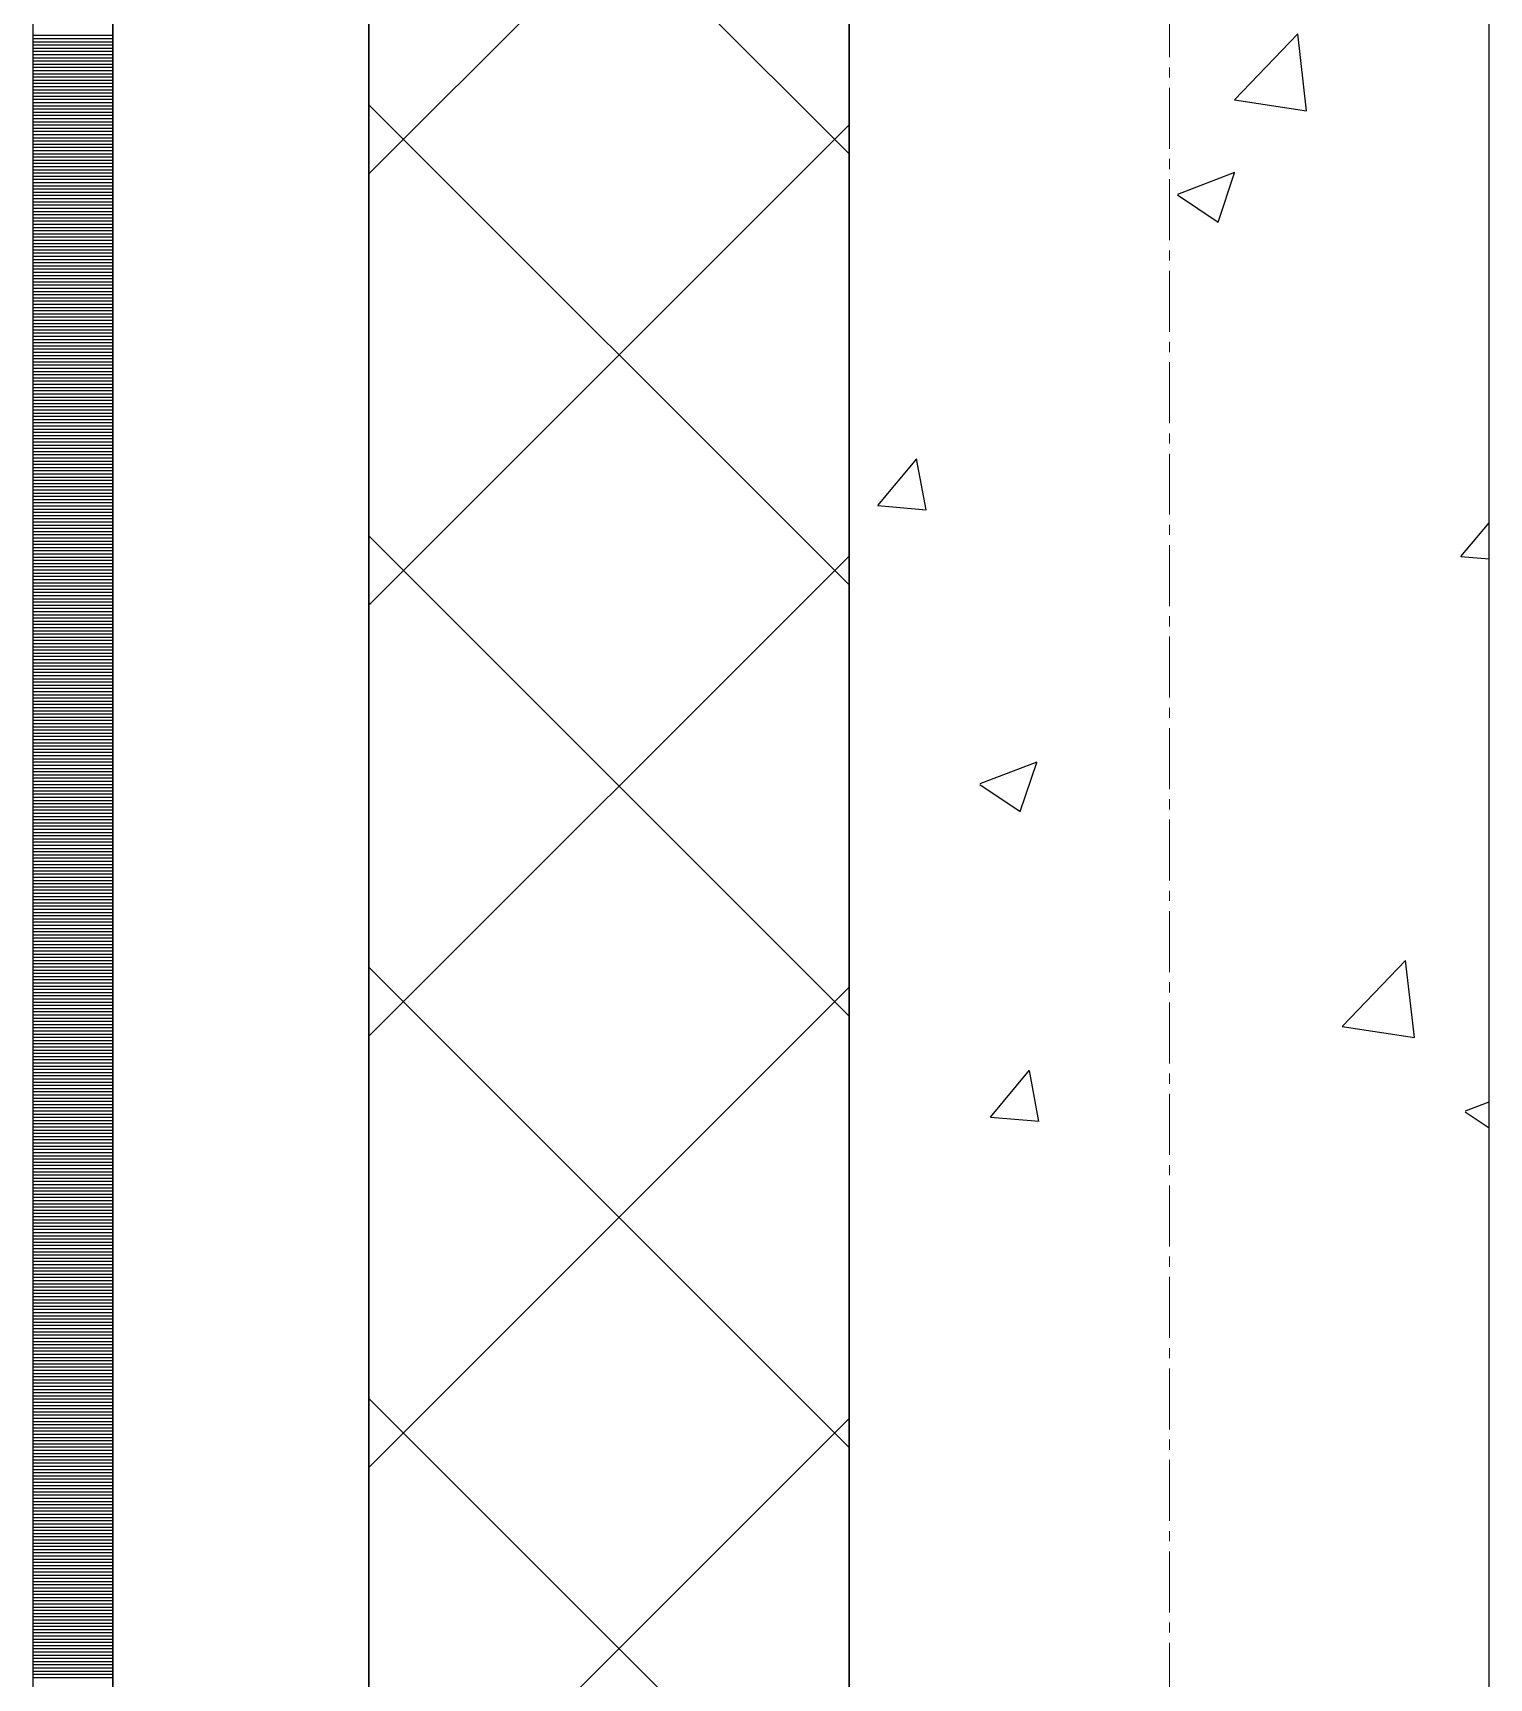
# Model space of a CAD drawing. Header units: millimetres. Extents: x -231292 to 573618, y -153144 to 564035.
# Drawn here: x 8548 to 9003, y 261829 to 262343 of the extents above; entities that cross this region are included whole.
import ezdxf

# ---------------------------------------------------------------- set-up
doc = ezdxf.new("R2010")
doc.units = ezdxf.units.MM
doc.linetypes.add('CENTER2', pattern=[28.575, 19.05, -3.175, 3.175, -3.175])
doc.layers.get('0').update_dxf_attribs({"color": 250})
for name, color, linetype, lineweight in [('АР_Стены ПЕНОблок', 250, 'Continuous', 20), ('АР_Тонкая', 250, 'Continuous', 5), ('АР_Утеплитель', 250, 'Continuous', 0), ('АР_Штриховка', 250, 'Continuous', 0), ('РД_Оси_100', 250, 'Continuous', 0)]:
    doc.layers.add(name, color=color, linetype=linetype, lineweight=lineweight)
doc.layers.add('КР_Балки-0.5', color=60, linetype='Continuous', lineweight=50, plot=False)

# ---------------------------------------------------------------- blocks, each defined once
blk = doc.blocks.new('оси_рен')
at = {"layer": 'РД_Оси_100', "color": 251, "linetype": 'CENTER2', "true_color": 0x636466}
blk.add_line((1195652.916, 135558.25), (1195652.916, 223268.25), dxfattribs=at)

msp = doc.modelspace()

# ---------------------------------------------------------------- linework, layer by layer
at = {"layer": 'АР_Стены ПЕНОблок', "color": 18, "linetype": 'Continuous', "lineweight": 25, "true_color": 0x000000}
for p, q in [((8803.243, 263866.253), (8803.243, 187666.253)), ((9003.243, 187666.253), (9003.243, 263866.253))]:
    msp.add_line(p, q, dxfattribs=at)
at = {"layer": 'АР_Тонкая', "color": 18, "linetype": 'Continuous', "lineweight": 25, "true_color": 0x000000}
for p, q in [((8548.243, 263866.253), (8548.243, 187666.253)), ((8573.243, 263866.253), (8573.243, 187666.253)), ((8573.243, 187666.253), (8573.243, 263866.253)), ((8653.243, 187666.253), (8653.243, 263866.253))]:
    msp.add_line(p, q, dxfattribs=at)
at = {"layer": 'АР_Утеплитель', "color": 18, "linetype": 'Continuous', "lineweight": 25, "true_color": 0x000000}
for p, q in [((8653.243, 263866.253), (8653.243, 187666.253)), ((8803.243, 187666.253), (8803.243, 263866.253))]:
    msp.add_line(p, q, dxfattribs=at)
at = {"layer": 'АР_Штриховка', "color": 18, "linetype": 'Continuous', "lineweight": 25, "true_color": 0x000000}
for p, q in [((8803.243, 262304.993), (8653.243, 262454.993)), ((8653.243, 262298.706), (8803.243, 262448.706)), ((8548.243, 262342.002), (8573.243, 262342.002)), ((8548.243, 262341.002), (8573.243, 262341.002)), ((8923.646, 262321.864), (8943.43, 262342.483)), ((8946.235, 262318.361), (8943.429, 262342.483)), ((8548.243, 262340.002), (8573.243, 262340.002)), ((8548.243, 262339.002), (8573.243, 262339.002)), ((8548.243, 262338.002), (8573.243, 262338.002)), ((8548.243, 262337.002), (8573.243, 262337.002)), ((8548.243, 262336.002), (8573.243, 262336.002)), ((8548.243, 262335.002), (8573.243, 262335.002)), ((8548.243, 262334.002), (8573.243, 262334.002)), ((8548.243, 262333.002), (8573.243, 262333.002)), ((8548.243, 262332.002), (8573.243, 262332.002)), ((8548.243, 262331.002), (8573.243, 262331.002)), ((8548.243, 262330.002), (8573.243, 262330.002)), ((8548.243, 262329.002), (8573.243, 262329.002)), ((8548.243, 262328.002), (8573.243, 262328.002)), ((8548.243, 262327.002), (8573.243, 262327.002)), ((8548.243, 262326.002), (8573.243, 262326.002)), ((8548.243, 262325.002), (8573.243, 262325.002)), ((8548.243, 262324.002), (8573.243, 262324.002)), ((8548.243, 262323.002), (8573.243, 262323.002)), ((8548.243, 262322.002), (8573.243, 262322.002)), ((8548.243, 262321.002), (8573.243, 262321.002)), ((8803.243, 262170.289), (8653.243, 262320.289)), ((8923.646, 262321.865), (8946.236, 262318.362)), ((8548.243, 262320.002), (8573.243, 262320.002)), ((8548.243, 262319.002), (8573.243, 262319.002)), ((8548.243, 262318.002), (8573.243, 262318.002)), ((8548.243, 262317.002), (8573.243, 262317.002)), ((8548.243, 262316.002), (8573.243, 262316.002)), ((8548.243, 262315.002), (8573.243, 262315.002)), ((8548.243, 262314.002), (8573.243, 262314.002)), ((8548.243, 262313.002), (8573.243, 262313.002)), ((8548.243, 262312.002), (8573.243, 262312.002)), ((8548.243, 262311.002), (8573.243, 262311.002)), ((8548.243, 262310.002), (8573.243, 262310.002)), ((8653.243, 262164.002), (8803.243, 262314.002)), ((8548.243, 262309.002), (8573.243, 262309.002)), ((8548.243, 262308.002), (8573.243, 262308.002)), ((8548.243, 262307.002), (8573.243, 262307.002)), ((8548.243, 262306.002), (8573.243, 262306.002)), ((8548.243, 262305.002), (8573.243, 262305.002)), ((8548.243, 262304.002), (8573.243, 262304.002)), ((8548.243, 262303.002), (8573.243, 262303.002)), ((8548.243, 262302.002), (8573.243, 262302.002)), ((8548.243, 262301.002), (8573.243, 262301.002)), ((8548.243, 262300.002), (8573.243, 262300.002)), ((8548.243, 262299.002), (8573.243, 262299.002)), ((8548.243, 262298.002), (8573.243, 262298.002)), ((8548.243, 262297.002), (8573.243, 262297.002)), ((8548.243, 262296.002), (8573.243, 262296.002)), ((8548.243, 262295.002), (8573.243, 262295.002)), ((8906.012, 262292.417), (8923.797, 262299.244)), ((8918.557, 262283.667), (8923.707, 262299.016)), ((8548.243, 262294.002), (8573.243, 262294.002)), ((8548.243, 262293.002), (8573.243, 262293.002)), ((8548.243, 262292.002), (8573.243, 262292.002)), ((8548.243, 262291.002), (8573.243, 262291.002)), ((8548.243, 262290.002), (8573.243, 262290.002)), ((8905.91, 262292.192), (8918.545, 262283.67)), ((8548.243, 262289.002), (8573.243, 262289.002)), ((8548.243, 262288.002), (8573.243, 262288.002)), ((8548.243, 262287.002), (8573.243, 262287.002)), ((8548.243, 262286.002), (8573.243, 262286.002)), ((8548.243, 262285.002), (8573.243, 262285.002)), ((8548.243, 262284.002), (8573.243, 262284.002)), ((8548.243, 262283.002), (8573.243, 262283.002)), ((8548.243, 262282.002), (8573.243, 262282.002)), ((8548.243, 262281.002), (8573.243, 262281.002)), ((8548.243, 262280.002), (8573.243, 262280.002)), ((8548.243, 262279.002), (8573.243, 262279.002)), ((8548.243, 262278.002), (8573.243, 262278.002)), ((8548.243, 262277.002), (8573.243, 262277.002)), ((8548.243, 262276.002), (8573.243, 262276.002)), ((8548.243, 262275.002), (8573.243, 262275.002)), ((8548.243, 262274.002), (8573.243, 262274.002)), ((8548.243, 262273.002), (8573.243, 262273.002)), ((8548.243, 262272.002), (8573.243, 262272.002)), ((8548.243, 262271.002), (8573.243, 262271.002)), ((8548.243, 262270.002), (8573.243, 262270.002)), ((8548.243, 262269.002), (8573.243, 262269.002)), ((8548.243, 262268.002), (8573.243, 262268.002)), ((8548.243, 262267.002), (8573.243, 262267.002)), ((8548.243, 262266.002), (8573.243, 262266.002)), ((8548.243, 262265.002), (8573.243, 262265.002)), ((8548.243, 262264.002), (8573.243, 262264.002)), ((8548.243, 262263.002), (8573.243, 262263.002)), ((8548.243, 262262.002), (8573.243, 262262.002)), ((8548.243, 262261.002), (8573.243, 262261.002)), ((8548.243, 262260.002), (8573.243, 262260.002)), ((8548.243, 262259.002), (8573.243, 262259.002)), ((8548.243, 262258.002), (8573.243, 262258.002)), ((8548.243, 262257.002), (8573.243, 262257.002)), ((8548.243, 262256.002), (8573.243, 262256.002)), ((8548.243, 262255.002), (8573.243, 262255.002)), ((8548.243, 262254.002), (8573.243, 262254.002)), ((8548.243, 262253.002), (8573.243, 262253.002)), ((8548.243, 262252.002), (8573.243, 262252.002)), ((8548.243, 262251.002), (8573.243, 262251.002)), ((8548.243, 262250.002), (8573.243, 262250.002)), ((8548.243, 262249.002), (8573.243, 262249.002)), ((8548.243, 262248.002), (8573.243, 262248.002)), ((8548.243, 262247.002), (8573.243, 262247.002)), ((8548.243, 262246.002), (8573.243, 262246.002)), ((8548.243, 262245.002), (8573.243, 262245.002)), ((8548.243, 262244.002), (8573.243, 262244.002)), ((8548.243, 262243.002), (8573.243, 262243.002)), ((8548.243, 262242.002), (8573.243, 262242.002)), ((8548.243, 262241.002), (8573.243, 262241.002)), ((8548.243, 262240.002), (8573.243, 262240.002)), ((8548.243, 262239.002), (8573.243, 262239.002)), ((8548.243, 262238.002), (8573.243, 262238.002)), ((8548.243, 262237.002), (8573.243, 262237.002)), ((8548.243, 262236.002), (8573.243, 262236.002)), ((8548.243, 262235.002), (8573.243, 262235.002)), ((8548.243, 262234.002), (8573.243, 262234.002)), ((8548.243, 262233.002), (8573.243, 262233.002)), ((8548.243, 262232.002), (8573.243, 262232.002)), ((8548.243, 262231.002), (8573.243, 262231.002)), ((8548.243, 262230.002), (8573.243, 262230.002)), ((8548.243, 262229.002), (8573.243, 262229.002)), ((8548.243, 262228.002), (8573.243, 262228.002)), ((8548.243, 262227.002), (8573.243, 262227.002)), ((8548.243, 262226.002), (8573.243, 262226.002)), ((8548.243, 262225.002), (8573.243, 262225.002)), ((8548.243, 262224.002), (8573.243, 262224.002)), ((8548.243, 262223.002), (8573.243, 262223.002)), ((8548.243, 262222.002), (8573.243, 262222.002)), ((8548.243, 262221.002), (8573.243, 262221.002)), ((8548.243, 262220.002), (8573.243, 262220.002)), ((8548.243, 262219.002), (8573.243, 262219.002)), ((8548.243, 262218.002), (8573.243, 262218.002)), ((8548.243, 262217.002), (8573.243, 262217.002)), ((8548.243, 262216.002), (8573.243, 262216.002)), ((8548.243, 262215.002), (8573.243, 262215.002)), ((8548.243, 262214.002), (8573.243, 262214.002)), ((8548.243, 262213.002), (8573.243, 262213.002)), ((8548.243, 262212.002), (8573.243, 262212.002)), ((8548.243, 262211.002), (8573.243, 262211.002)), ((8548.243, 262210.002), (8573.243, 262210.002)), ((8548.243, 262209.002), (8573.243, 262209.002)), ((8548.243, 262208.002), (8573.243, 262208.002)), ((8812.201, 262195.128), (8824.446, 262209.721)), ((8827.307, 262193.776), (8824.37, 262209.697)), ((8548.243, 262207.002), (8573.243, 262207.002)), ((8548.243, 262206.002), (8573.243, 262206.002)), ((8548.243, 262205.002), (8573.243, 262205.002)), ((8548.243, 262204.002), (8573.243, 262204.002)), ((8548.243, 262203.002), (8573.243, 262203.002)), ((8548.243, 262202.002), (8573.243, 262202.002)), ((8548.243, 262201.002), (8573.243, 262201.002)), ((8548.243, 262200.002), (8573.243, 262200.002)), ((8548.243, 262199.002), (8573.243, 262199.002)), ((8548.243, 262198.002), (8573.243, 262198.002)), ((8548.243, 262197.002), (8573.243, 262197.002)), ((8548.243, 262196.002), (8573.243, 262196.002)), ((8548.243, 262195.002), (8573.243, 262195.002)), ((8548.243, 262194.002), (8573.243, 262194.002)), ((8548.243, 262193.002), (8573.243, 262193.002)), ((8548.243, 262192.002), (8573.243, 262192.002)), ((8812.2, 262195.118), (8827.382, 262193.79)), ((8548.243, 262191.002), (8573.243, 262191.002)), ((8548.243, 262190.002), (8573.243, 262190.002)), ((8548.243, 262189.002), (8573.243, 262189.002)), ((8548.243, 262188.002), (8573.243, 262188.002)), ((8548.243, 262187.002), (8573.243, 262187.002)), ((8994.386, 262179.189), (9003.243, 262189.745)), ((8548.243, 262186.002), (8573.243, 262186.002)), ((8548.243, 262185.002), (8573.243, 262185.002)), ((8548.243, 262184.002), (8573.243, 262184.002)), ((8548.243, 262183.002), (8573.243, 262183.002)), ((8548.243, 262182.002), (8573.243, 262182.002)), ((8803.243, 262035.585), (8653.243, 262185.585)), ((8548.243, 262181.002), (8573.243, 262181.002)), ((8548.243, 262180.002), (8573.243, 262180.002)), ((8548.243, 262179.002), (8573.243, 262179.002)), ((8548.243, 262178.002), (8573.243, 262178.002)), ((8548.243, 262177.002), (8573.243, 262177.002)), ((8653.243, 262029.298), (8803.243, 262179.298)), ((8994.385, 262179.179), (9003.243, 262178.404)), ((8548.243, 262176.002), (8573.243, 262176.002)), ((8548.243, 262175.002), (8573.243, 262175.002)), ((8548.243, 262174.002), (8573.243, 262174.002)), ((8548.243, 262173.002), (8573.243, 262173.002)), ((8548.243, 262172.002), (8573.243, 262172.002)), ((8548.243, 262171.002), (8573.243, 262171.002)), ((8548.243, 262170.002), (8573.243, 262170.002)), ((8548.243, 262169.002), (8573.243, 262169.002)), ((8548.243, 262168.002), (8573.243, 262168.002)), ((8548.243, 262167.002), (8573.243, 262167.002)), ((8548.243, 262166.002), (8573.243, 262166.002)), ((8548.243, 262165.002), (8573.243, 262165.002)), ((8548.243, 262164.002), (8573.243, 262164.002)), ((8548.243, 262163.002), (8573.243, 262163.002)), ((8548.243, 262162.002), (8573.243, 262162.002)), ((8548.243, 262161.002), (8573.243, 262161.002)), ((8548.243, 262160.002), (8573.243, 262160.002)), ((8548.243, 262159.002), (8573.243, 262159.002)), ((8548.243, 262158.002), (8573.243, 262158.002)), ((8548.243, 262157.002), (8573.243, 262157.002)), ((8548.243, 262156.002), (8573.243, 262156.002)), ((8548.243, 262155.002), (8573.243, 262155.002)), ((8548.243, 262154.002), (8573.243, 262154.002)), ((8548.243, 262153.002), (8573.243, 262153.002)), ((8548.243, 262152.002), (8573.243, 262152.002)), ((8548.243, 262151.002), (8573.243, 262151.002)), ((8548.243, 262150.002), (8573.243, 262150.002)), ((8548.243, 262149.002), (8573.243, 262149.002)), ((8548.243, 262148.002), (8573.243, 262148.002)), ((8548.243, 262147.002), (8573.243, 262147.002)), ((8548.243, 262146.002), (8573.243, 262146.002)), ((8548.243, 262145.002), (8573.243, 262145.002)), ((8548.243, 262144.002), (8573.243, 262144.002)), ((8548.243, 262143.002), (8573.243, 262143.002)), ((8548.243, 262142.002), (8573.243, 262142.002)), ((8548.243, 262141.002), (8573.243, 262141.002)), ((8548.243, 262140.002), (8573.243, 262140.002)), ((8548.243, 262139.002), (8573.243, 262139.002)), ((8548.243, 262138.002), (8573.243, 262138.002)), ((8548.243, 262137.002), (8573.243, 262137.002)), ((8548.243, 262136.002), (8573.243, 262136.002)), ((8548.243, 262135.002), (8573.243, 262135.002)), ((8548.243, 262134.002), (8573.243, 262134.002)), ((8548.243, 262133.002), (8573.243, 262133.002)), ((8548.243, 262132.002), (8573.243, 262132.002)), ((8548.243, 262131.002), (8573.243, 262131.002)), ((8548.243, 262130.002), (8573.243, 262130.002)), ((8548.243, 262129.002), (8573.243, 262129.002)), ((8548.243, 262128.002), (8573.243, 262128.002)), ((8548.243, 262127.002), (8573.243, 262127.002)), ((8548.243, 262126.002), (8573.243, 262126.002)), ((8548.243, 262125.002), (8573.243, 262125.002)), ((8548.243, 262124.002), (8573.243, 262124.002)), ((8548.243, 262123.002), (8573.243, 262123.002)), ((8548.243, 262122.002), (8573.243, 262122.002)), ((8548.243, 262121.002), (8573.243, 262121.002)), ((8548.243, 262120.002), (8573.243, 262120.002)), ((8548.243, 262119.002), (8573.243, 262119.002)), ((8548.243, 262118.002), (8573.243, 262118.002)), ((8548.243, 262117.002), (8573.243, 262117.002)), ((8548.243, 262116.002), (8573.243, 262116.002)), ((8548.243, 262115.002), (8573.243, 262115.002)), ((8844.21, 262108.229), (8861.995, 262115.056)), ((8856.754, 262099.479), (8861.905, 262114.828)), ((8548.243, 262114.002), (8573.243, 262114.002)), ((8548.243, 262113.002), (8573.243, 262113.002)), ((8548.243, 262112.002), (8573.243, 262112.002)), ((8548.243, 262111.002), (8573.243, 262111.002)), ((8548.243, 262110.002), (8573.243, 262110.002)), ((8548.243, 262109.002), (8573.243, 262109.002)), ((8548.243, 262108.002), (8573.243, 262108.002)), ((8548.243, 262107.002), (8573.243, 262107.002)), ((8548.243, 262106.002), (8573.243, 262106.002)), ((8548.243, 262105.002), (8573.243, 262105.002)), ((8844.108, 262108.004), (8856.743, 262099.482)), ((8548.243, 262104.002), (8573.243, 262104.002)), ((8548.243, 262103.002), (8573.243, 262103.002)), ((8548.243, 262102.002), (8573.243, 262102.002)), ((8548.243, 262101.002), (8573.243, 262101.002)), ((8548.243, 262100.002), (8573.243, 262100.002)), ((8548.243, 262099.002), (8573.243, 262099.002)), ((8548.243, 262098.002), (8573.243, 262098.002)), ((8548.243, 262097.002), (8573.243, 262097.002)), ((8548.243, 262096.002), (8573.243, 262096.002)), ((8548.243, 262095.002), (8573.243, 262095.002)), ((8548.243, 262094.002), (8573.243, 262094.002)), ((8548.243, 262093.002), (8573.243, 262093.002)), ((8548.243, 262092.002), (8573.243, 262092.002)), ((8548.243, 262091.002), (8573.243, 262091.002)), ((8548.243, 262090.002), (8573.243, 262090.002)), ((8548.243, 262089.002), (8573.243, 262089.002)), ((8548.243, 262088.002), (8573.243, 262088.002)), ((8548.243, 262087.002), (8573.243, 262087.002)), ((8548.243, 262086.002), (8573.243, 262086.002)), ((8548.243, 262085.002), (8573.243, 262085.002)), ((8548.243, 262084.002), (8573.243, 262084.002)), ((8548.243, 262083.002), (8573.243, 262083.002)), ((8548.243, 262082.002), (8573.243, 262082.002)), ((8548.243, 262081.002), (8573.243, 262081.002)), ((8548.243, 262080.002), (8573.243, 262080.002)), ((8548.243, 262079.002), (8573.243, 262079.002)), ((8548.243, 262078.002), (8573.243, 262078.002)), ((8548.243, 262077.002), (8573.243, 262077.002)), ((8548.243, 262076.002), (8573.243, 262076.002)), ((8548.243, 262075.002), (8573.243, 262075.002)), ((8548.243, 262074.002), (8573.243, 262074.002)), ((8548.243, 262073.002), (8573.243, 262073.002)), ((8548.243, 262072.002), (8573.243, 262072.002)), ((8548.243, 262071.002), (8573.243, 262071.002)), ((8548.243, 262070.002), (8573.243, 262070.002)), ((8548.243, 262069.002), (8573.243, 262069.002)), ((8548.243, 262068.002), (8573.243, 262068.002)), ((8548.243, 262067.002), (8573.243, 262067.002)), ((8548.243, 262066.002), (8573.243, 262066.002)), ((8548.243, 262065.002), (8573.243, 262065.002)), ((8548.243, 262064.002), (8573.243, 262064.002)), ((8548.243, 262063.002), (8573.243, 262063.002)), ((8548.243, 262062.002), (8573.243, 262062.002)), ((8548.243, 262061.002), (8573.243, 262061.002)), ((8548.243, 262060.002), (8573.243, 262060.002)), ((8548.243, 262059.002), (8573.243, 262059.002)), ((8548.243, 262058.002), (8573.243, 262058.002)), ((8548.243, 262057.002), (8573.243, 262057.002)), ((8548.243, 262056.002), (8573.243, 262056.002)), ((8548.243, 262055.002), (8573.243, 262055.002)), ((8548.243, 262054.002), (8573.243, 262054.002)), ((8548.243, 262053.002), (8573.243, 262053.002)), ((8957.321, 262032.396), (8977.105, 262053.015)), ((8979.91, 262028.892), (8977.104, 262053.014)), ((8548.243, 262052.002), (8573.243, 262052.002)), ((8548.243, 262051.002), (8573.243, 262051.002)), ((8548.243, 262050.002), (8573.243, 262050.002)), ((8548.243, 262049.002), (8573.243, 262049.002)), ((8548.243, 262048.002), (8573.243, 262048.002)), ((8803.243, 261900.881), (8653.243, 262050.881)), ((8548.243, 262047.002), (8573.243, 262047.002)), ((8548.243, 262046.002), (8573.243, 262046.002)), ((8548.243, 262045.002), (8573.243, 262045.002)), ((8548.243, 262044.002), (8573.243, 262044.002)), ((8548.243, 262043.002), (8573.243, 262043.002)), ((8653.243, 261894.594), (8803.243, 262044.594)), ((8548.243, 262042.002), (8573.243, 262042.002)), ((8548.243, 262041.002), (8573.243, 262041.002)), ((8548.243, 262040.002), (8573.243, 262040.002)), ((8548.243, 262039.002), (8573.243, 262039.002)), ((8548.243, 262038.002), (8573.243, 262038.002)), ((8548.243, 262037.002), (8573.243, 262037.002)), ((8548.243, 262036.002), (8573.243, 262036.002)), ((8548.243, 262035.002), (8573.243, 262035.002)), ((8548.243, 262034.002), (8573.243, 262034.002)), ((8548.243, 262033.002), (8573.243, 262033.002)), ((8548.243, 262032.002), (8573.243, 262032.002)), ((8548.243, 262031.002), (8573.243, 262031.002)), ((8548.243, 262030.002), (8573.243, 262030.002)), ((8548.243, 262029.002), (8573.243, 262029.002)), ((8548.243, 262028.002), (8573.243, 262028.002)), ((8957.32, 262032.397), (8979.91, 262028.893)), ((8548.243, 262027.002), (8573.243, 262027.002)), ((8548.243, 262026.002), (8573.243, 262026.002)), ((8548.243, 262025.002), (8573.243, 262025.002)), ((8548.243, 262024.002), (8573.243, 262024.002)), ((8548.243, 262023.002), (8573.243, 262023.002)), ((8548.243, 262022.002), (8573.243, 262022.002)), ((8548.243, 262021.002), (8573.243, 262021.002)), ((8548.243, 262020.002), (8573.243, 262020.002)), ((8548.243, 262019.002), (8573.243, 262019.002)), ((8548.243, 262018.002), (8573.243, 262018.002)), ((8847.444, 262004.071), (8859.689, 262018.664)), ((8862.55, 262002.719), (8859.613, 262018.64)), ((8548.243, 262017.002), (8573.243, 262017.002)), ((8548.243, 262016.002), (8573.243, 262016.002)), ((8548.243, 262015.002), (8573.243, 262015.002)), ((8548.243, 262014.002), (8573.243, 262014.002)), ((8548.243, 262013.002), (8573.243, 262013.002)), ((8548.243, 262012.002), (8573.243, 262012.002)), ((8548.243, 262011.002), (8573.243, 262011.002)), ((8548.243, 262010.002), (8573.243, 262010.002)), ((8548.243, 262009.002), (8573.243, 262009.002)), ((8548.243, 262008.002), (8573.243, 262008.002)), ((8548.243, 262007.002), (8573.243, 262007.002)), ((8995.824, 262005.964), (9003.243, 262008.811)), ((8548.243, 262006.002), (8573.243, 262006.002)), ((8548.243, 262005.002), (8573.243, 262005.002)), ((8548.243, 262004.002), (8573.243, 262004.002)), ((8548.243, 262003.002), (8573.243, 262003.002)), ((8548.243, 262002.002), (8573.243, 262002.002)), ((8847.443, 262004.061), (8862.625, 262002.733)), ((8995.722, 262005.739), (9003.243, 262000.666)), ((8548.243, 262001.002), (8573.243, 262001.002)), ((8548.243, 262000.002), (8573.243, 262000.002)), ((8548.243, 261999.002), (8573.243, 261999.002)), ((8548.243, 261998.002), (8573.243, 261998.002)), ((8548.243, 261997.002), (8573.243, 261997.002)), ((8548.243, 261996.002), (8573.243, 261996.002)), ((8548.243, 261995.002), (8573.243, 261995.002)), ((8548.243, 261994.002), (8573.243, 261994.002)), ((8548.243, 261993.002), (8573.243, 261993.002)), ((8548.243, 261992.002), (8573.243, 261992.002)), ((8548.243, 261991.002), (8573.243, 261991.002)), ((8548.243, 261990.002), (8573.243, 261990.002)), ((8548.243, 261989.002), (8573.243, 261989.002)), ((8548.243, 261988.002), (8573.243, 261988.002)), ((8548.243, 261987.002), (8573.243, 261987.002)), ((8548.243, 261986.002), (8573.243, 261986.002)), ((8548.243, 261985.002), (8573.243, 261985.002)), ((8548.243, 261984.002), (8573.243, 261984.002)), ((8548.243, 261983.002), (8573.243, 261983.002)), ((8548.243, 261982.002), (8573.243, 261982.002)), ((8548.243, 261981.002), (8573.243, 261981.002)), ((8548.243, 261980.002), (8573.243, 261980.002)), ((8548.243, 261979.002), (8573.243, 261979.002)), ((8548.243, 261978.002), (8573.243, 261978.002)), ((8548.243, 261977.002), (8573.243, 261977.002)), ((8548.243, 261976.002), (8573.243, 261976.002)), ((8548.243, 261975.002), (8573.243, 261975.002)), ((8548.243, 261974.002), (8573.243, 261974.002)), ((8548.243, 261973.002), (8573.243, 261973.002)), ((8548.243, 261972.002), (8573.243, 261972.002)), ((8548.243, 261971.002), (8573.243, 261971.002)), ((8548.243, 261970.002), (8573.243, 261970.002)), ((8548.243, 261969.002), (8573.243, 261969.002)), ((8548.243, 261968.002), (8573.243, 261968.002)), ((8548.243, 261967.002), (8573.243, 261967.002)), ((8548.243, 261966.002), (8573.243, 261966.002)), ((8548.243, 261965.002), (8573.243, 261965.002)), ((8548.243, 261964.002), (8573.243, 261964.002)), ((8548.243, 261963.002), (8573.243, 261963.002)), ((8548.243, 261962.002), (8573.243, 261962.002)), ((8548.243, 261961.002), (8573.243, 261961.002)), ((8548.243, 261960.002), (8573.243, 261960.002)), ((8548.243, 261959.002), (8573.243, 261959.002)), ((8548.243, 261958.002), (8573.243, 261958.002)), ((8548.243, 261957.002), (8573.243, 261957.002)), ((8548.243, 261956.002), (8573.243, 261956.002)), ((8548.243, 261955.002), (8573.243, 261955.002)), ((8548.243, 261954.002), (8573.243, 261954.002)), ((8548.243, 261953.002), (8573.243, 261953.002)), ((8548.243, 261952.002), (8573.243, 261952.002)), ((8548.243, 261951.002), (8573.243, 261951.002)), ((8548.243, 261950.002), (8573.243, 261950.002)), ((8548.243, 261949.002), (8573.243, 261949.002)), ((8548.243, 261948.002), (8573.243, 261948.002)), ((8548.243, 261947.002), (8573.243, 261947.002)), ((8548.243, 261946.002), (8573.243, 261946.002)), ((8548.243, 261945.002), (8573.243, 261945.002)), ((8548.243, 261944.002), (8573.243, 261944.002)), ((8548.243, 261943.002), (8573.243, 261943.002)), ((8548.243, 261942.002), (8573.243, 261942.002)), ((8548.243, 261941.002), (8573.243, 261941.002)), ((8548.243, 261940.002), (8573.243, 261940.002)), ((8548.243, 261939.002), (8573.243, 261939.002)), ((8548.243, 261938.002), (8573.243, 261938.002)), ((8548.243, 261937.002), (8573.243, 261937.002)), ((8548.243, 261936.002), (8573.243, 261936.002)), ((8548.243, 261935.002), (8573.243, 261935.002)), ((8548.243, 261934.002), (8573.243, 261934.002)), ((8548.243, 261933.002), (8573.243, 261933.002)), ((8548.243, 261932.002), (8573.243, 261932.002)), ((8548.243, 261931.002), (8573.243, 261931.002)), ((8548.243, 261930.002), (8573.243, 261930.002)), ((8548.243, 261929.002), (8573.243, 261929.002)), ((8548.243, 261928.002), (8573.243, 261928.002)), ((8548.243, 261927.002), (8573.243, 261927.002)), ((8548.243, 261926.002), (8573.243, 261926.002)), ((8548.243, 261925.002), (8573.243, 261925.002)), ((8548.243, 261924.002), (8573.243, 261924.002)), ((8548.243, 261923.002), (8573.243, 261923.002)), ((8548.243, 261922.002), (8573.243, 261922.002)), ((8548.243, 261921.002), (8573.243, 261921.002)), ((8548.243, 261920.002), (8573.243, 261920.002)), ((8548.243, 261919.002), (8573.243, 261919.002)), ((8548.243, 261918.002), (8573.243, 261918.002)), ((8548.243, 261917.002), (8573.243, 261917.002)), ((8548.243, 261916.002), (8573.243, 261916.002)), ((8548.243, 261915.002), (8573.243, 261915.002)), ((8803.243, 261766.177), (8653.243, 261916.177)), ((8548.243, 261914.002), (8573.243, 261914.002)), ((8548.243, 261913.002), (8573.243, 261913.002)), ((8548.243, 261912.002), (8573.243, 261912.002)), ((8548.243, 261911.002), (8573.243, 261911.002)), ((8548.243, 261910.002), (8573.243, 261910.002)), ((8653.243, 261759.891), (8803.243, 261909.891)), ((8548.243, 261909.002), (8573.243, 261909.002)), ((8548.243, 261908.002), (8573.243, 261908.002)), ((8548.243, 261907.002), (8573.243, 261907.002)), ((8548.243, 261906.002), (8573.243, 261906.002)), ((8548.243, 261905.002), (8573.243, 261905.002)), ((8548.243, 261904.002), (8573.243, 261904.002)), ((8548.243, 261903.002), (8573.243, 261903.002)), ((8548.243, 261902.002), (8573.243, 261902.002)), ((8548.243, 261901.002), (8573.243, 261901.002)), ((8548.243, 261900.002), (8573.243, 261900.002)), ((8548.243, 261899.002), (8573.243, 261899.002)), ((8548.243, 261898.002), (8573.243, 261898.002)), ((8548.243, 261897.002), (8573.243, 261897.002)), ((8548.243, 261896.002), (8573.243, 261896.002)), ((8548.243, 261895.002), (8573.243, 261895.002)), ((8548.243, 261894.002), (8573.243, 261894.002)), ((8548.243, 261893.002), (8573.243, 261893.002)), ((8548.243, 261892.002), (8573.243, 261892.002)), ((8548.243, 261891.002), (8573.243, 261891.002)), ((8548.243, 261890.002), (8573.243, 261890.002)), ((8548.243, 261889.002), (8573.243, 261889.002)), ((8548.243, 261888.002), (8573.243, 261888.002)), ((8548.243, 261887.002), (8573.243, 261887.002)), ((8548.243, 261886.002), (8573.243, 261886.002)), ((8548.243, 261885.002), (8573.243, 261885.002)), ((8548.243, 261884.002), (8573.243, 261884.002)), ((8548.243, 261883.002), (8573.243, 261883.002)), ((8548.243, 261882.002), (8573.243, 261882.002)), ((8548.243, 261881.002), (8573.243, 261881.002)), ((8548.243, 261880.002), (8573.243, 261880.002)), ((8548.243, 261879.002), (8573.243, 261879.002)), ((8548.243, 261878.002), (8573.243, 261878.002)), ((8548.243, 261877.002), (8573.243, 261877.002)), ((8548.243, 261876.002), (8573.243, 261876.002)), ((8548.243, 261875.002), (8573.243, 261875.002)), ((8548.243, 261874.002), (8573.243, 261874.002)), ((8548.243, 261873.002), (8573.243, 261873.002)), ((8548.243, 261872.002), (8573.243, 261872.002)), ((8548.243, 261871.002), (8573.243, 261871.002)), ((8548.243, 261870.002), (8573.243, 261870.002)), ((8548.243, 261869.002), (8573.243, 261869.002)), ((8548.243, 261868.002), (8573.243, 261868.002)), ((8548.243, 261867.002), (8573.243, 261867.002)), ((8548.243, 261866.002), (8573.243, 261866.002)), ((8548.243, 261865.002), (8573.243, 261865.002)), ((8548.243, 261864.002), (8573.243, 261864.002)), ((8548.243, 261863.002), (8573.243, 261863.002)), ((8548.243, 261862.002), (8573.243, 261862.002)), ((8548.243, 261861.002), (8573.243, 261861.002)), ((8548.243, 261860.002), (8573.243, 261860.002)), ((8548.243, 261859.002), (8573.243, 261859.002)), ((8548.243, 261858.002), (8573.243, 261858.002)), ((8548.243, 261857.002), (8573.243, 261857.002)), ((8548.243, 261856.002), (8573.243, 261856.002)), ((8548.243, 261855.002), (8573.243, 261855.002)), ((8548.243, 261854.002), (8573.243, 261854.002)), ((8548.243, 261853.002), (8573.243, 261853.002)), ((8548.243, 261852.002), (8573.243, 261852.002)), ((8548.243, 261851.002), (8573.243, 261851.002)), ((8548.243, 261850.002), (8573.243, 261850.002)), ((8548.243, 261849.002), (8573.243, 261849.002)), ((8548.243, 261848.002), (8573.243, 261848.002)), ((8548.243, 261847.002), (8573.243, 261847.002)), ((8548.243, 261846.002), (8573.243, 261846.002)), ((8548.243, 261845.002), (8573.243, 261845.002)), ((8548.243, 261844.002), (8573.243, 261844.002)), ((8548.243, 261843.002), (8573.243, 261843.002)), ((8548.243, 261842.002), (8573.243, 261842.002)), ((8548.243, 261841.002), (8573.243, 261841.002)), ((8548.243, 261840.002), (8573.243, 261840.002)), ((8548.243, 261839.002), (8573.243, 261839.002)), ((8548.243, 261838.002), (8573.243, 261838.002)), ((8548.243, 261837.002), (8573.243, 261837.002)), ((8548.243, 261836.002), (8573.243, 261836.002)), ((8548.243, 261835.002), (8573.243, 261835.002)), ((8548.243, 261834.002), (8573.243, 261834.002)), ((8548.243, 261833.002), (8573.243, 261833.002)), ((8548.243, 261832.002), (8573.243, 261832.002)), ((8548.243, 261831.002), (8573.243, 261831.002)), ((8548.243, 261830.002), (8573.243, 261830.002)), ((8548.243, 261829.002), (8573.243, 261829.002))]:
    msp.add_line(p, q, dxfattribs=at)
at = {"layer": 'КР_Балки-0.5', "color": 18, "lineweight": 25, "ltscale": 200, "true_color": 0x000000}
msp.add_line((8803.244, 237366.253), (8803.244, 263866.253), dxfattribs=at)

# ---------------------------------------------------------------- block references
at = {"rotation": 359.999868838025}
msp.add_blockref('оси_рен', (-1186750.035, 50655.808), dxfattribs=at)

doc.saveas('drawing.dxf')
